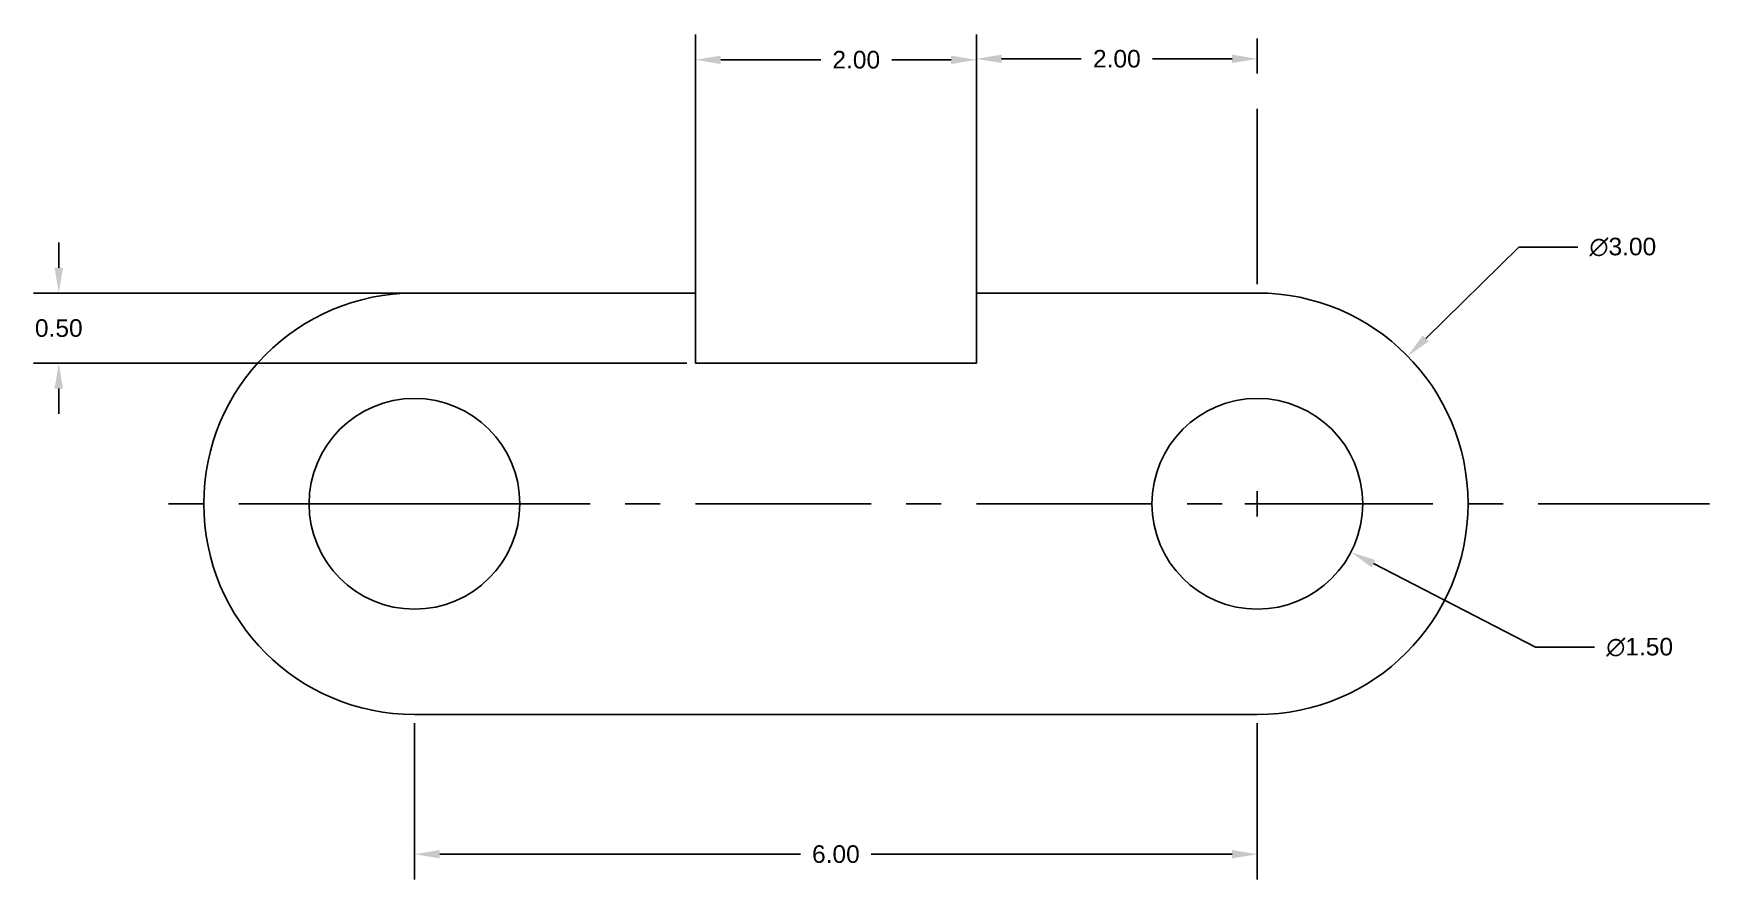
# Model space of a CAD drawing. Header units: inches. Extents: x 2.3 to 14.2, y 3.3 to 9.3.
import ezdxf

# ---------------------------------------------------------------- set-up
doc = ezdxf.new("R2010")
doc.units = ezdxf.units.IN
doc.header["$MEASUREMENT"] = 0
doc.linetypes.add('CENTER', pattern=[2, 1.25, -0.25, 0.25, -0.25])
doc.layers.add('dimensions', color=7, linetype='CENTER')
doc.styles.get("Standard").update_dxf_attribs({"font": 'arial.ttf'})
doc.dimstyles.get("Standard").update_dxf_attribs({"dimtxt": 0.125, "dimasz": 0.18, "dimexe": 0.18, "dimexo": 0.0625, "dimgap": 0.09, "dimtad": 0, "dimtih": 1, "dimtoh": 1, "dimzin": 0, "dimdsep": 46, "dimtxsty": 'Standard', "dimcen": 0.09, "dimadec": 0, "dimazin": 0, "dimtfac": 1, "dimtofl": 0, "dimtmove": 0, "dimatfit": 3, "dimfxl": 1, "dimtolj": 1, "dimtzin": 0, "dimarcsym": 0})

# ---------------------------------------------------------------- blocks, each defined once
blk = doc.blocks.new('*D2')
at = {"color": 0, "lineweight": -2, "transparency": 16777216}
for p, q in [((11, 5.91), (11, 6.09)), ((10.91, 6), (11.09, 6)), ((12.98, 4.979), (11.827, 5.574)), ((13.401, 4.979), (12.98, 4.979))]:
    blk.add_line(p, q, dxfattribs=at)
at = {"color": 0, "transparency": 16777216}
blk.add_solid([(11.84, 5.6), (11.813, 5.547), (11.667, 5.656)], dxfattribs=at)
at = {"layer": 'Defpoints', "color": 0, "transparency": 16777216}
for p in [(10.333, 6.344), (11.667, 5.656)]:
    blk.add_point(p, dxfattribs=at)
at = {"color": 0, "transparency": 16777216, "insert": (13.722, 4.979), "char_height": 0.125, "attachment_point": 5}
blk.add_mtext('\\A1;∅1.50', dxfattribs=at)
blk = doc.blocks.new('*D3')
at = {"color": 0, "lineweight": -2, "transparency": 16777216}
for p, q in [((12.861, 7.827), (12.199, 7.177)), ((13.282, 7.827), (12.861, 7.827)), ((11, 5.91), (11, 6.09)), ((10.91, 6), (11.09, 6))]:
    blk.add_line(p, q, dxfattribs=at)
at = {"color": 0, "transparency": 16777216}
blk.add_solid([(12.178, 7.198), (12.22, 7.156), (12.07, 7.051)], dxfattribs=at)
at = {"layer": 'Defpoints', "color": 0, "transparency": 16777216}
for p in [(12.07, 7.051), (9.93, 4.949)]:
    blk.add_point(p, dxfattribs=at)
at = {"color": 0, "transparency": 16777216, "insert": (13.602, 7.827), "char_height": 0.125, "attachment_point": 5}
blk.add_mtext('\\A1;∅3.00', dxfattribs=at)
blk = doc.blocks.new('*D4')
at = {"color": 0, "lineweight": -2, "transparency": 16777216}
for p, q in [((2.468, 7.68), (2.468, 7.86)), ((6.938, 7.5), (2.288, 7.5)), ((6.938, 7), (2.288, 7)), ((2.468, 6.82), (2.468, 6.64))]:
    blk.add_line(p, q, dxfattribs=at)
at = {"color": 0, "transparency": 16777216}
for points in [[(2.438, 7.68), (2.498, 7.68), (2.468, 7.5)], [(2.438, 6.82), (2.498, 6.82), (2.468, 7)]]:
    blk.add_solid(points, dxfattribs=at)
at = {"layer": 'Defpoints', "color": 0, "transparency": 16777216}
for p in [(7, 7.5), (2.468, 7), (7, 7)]:
    blk.add_point(p, dxfattribs=at)
at = {"color": 0, "transparency": 16777216, "insert": (2.468, 7.25), "char_height": 0.125, "attachment_point": 5}
blk.add_mtext('\\A1;0.50', dxfattribs=at)
blk = doc.blocks.new('*D5')
at = {"color": 0, "lineweight": -2, "transparency": 16777216}
for p, q in [((7, 7.062), (7, 9.34)), ((9, 7.062), (9, 9.34)), ((7.18, 9.16), (7.892, 9.16)), ((8.82, 9.16), (8.398, 9.16))]:
    blk.add_line(p, q, dxfattribs=at)
at = {"color": 0, "transparency": 16777216}
for points in [[(7.18, 9.19), (7.18, 9.13), (7, 9.16)], [(8.82, 9.19), (8.82, 9.13), (9, 9.16)]]:
    blk.add_solid(points, dxfattribs=at)
at = {"layer": 'Defpoints', "color": 0, "transparency": 16777216}
for p in [(7, 9.16), (7, 7), (9, 7)]:
    blk.add_point(p, dxfattribs=at)
at = {"color": 0, "transparency": 16777216, "insert": (8.145, 9.16), "char_height": 0.125, "attachment_point": 5}
blk.add_mtext('\\A1;2.00', dxfattribs=at)
blk = doc.blocks.new('*D6')
at = {"color": 0, "lineweight": -2, "transparency": 16777216}
for p, q in [((5, 4.438), (5, 3.326)), ((11, 4.438), (11, 3.326)), ((5.18, 3.506), (7.748, 3.506)), ((10.82, 3.506), (8.252, 3.506))]:
    blk.add_line(p, q, dxfattribs=at)
at = {"color": 0, "transparency": 16777216}
for points in [[(5.18, 3.536), (5.18, 3.476), (5, 3.506)], [(10.82, 3.536), (10.82, 3.476), (11, 3.506)]]:
    blk.add_solid(points, dxfattribs=at)
at = {"layer": 'Defpoints', "color": 0, "transparency": 16777216}
for p in [(5, 4.5), (11, 4.5), (11, 3.506)]:
    blk.add_point(p, dxfattribs=at)
at = {"color": 0, "transparency": 16777216, "insert": (8, 3.506), "char_height": 0.125, "attachment_point": 5}
blk.add_mtext('\\A1;6.00', dxfattribs=at)
blk = doc.blocks.new('*D7')
at = {"layer": 'Defpoints', "color": 0, "transparency": 16777216}
for p in [(11, 9.167), (9, 7.5), (11, 7.5)]:
    blk.add_point(p, dxfattribs=at)
at = {"layer": 'dimensions', "color": 0, "lineweight": -2, "transparency": 16777216}
for p, q in [((9, 7.562), (9, 9.347)), ((11, 7.562), (11, 9.347)), ((9.18, 9.167), (9.747, 9.167)), ((10.82, 9.167), (10.253, 9.167))]:
    blk.add_line(p, q, dxfattribs=at)
at = {"layer": 'dimensions', "color": 0, "transparency": 16777216}
for points in [[(9.18, 9.197), (9.18, 9.137), (9, 9.167)], [(10.82, 9.197), (10.82, 9.137), (11, 9.167)]]:
    blk.add_solid(points, dxfattribs=at)
at = {"layer": 'dimensions', "color": 0, "transparency": 16777216, "insert": (10, 9.167), "char_height": 0.125, "attachment_point": 5}
blk.add_mtext('\\A1;2.00', dxfattribs=at)

msp = doc.modelspace()

# ---------------------------------------------------------------- linework, layer by layer
for p, q in [((5, 7.5), (7, 7.5)), ((7, 7.5), (7, 7)), ((9, 7.5), (9, 7)), ((9, 7.5), (11, 7.5)), ((9, 7), (7, 7)), ((5, 4.5), (11, 4.5))]:
    msp.add_line(p, q)
for centre in [(5, 6), (11, 6)]:
    msp.add_circle(centre, 0.75)
for centre, start, end in [((5, 6), 90, 270), ((11, 6), 270, 90)]:
    msp.add_arc(centre, 1.5, start, end)
at = {"layer": 'dimensions'}
for q in [(3.183, 6), (14.219, 6)]:
    msp.add_line((5, 6), q, dxfattribs=at)

# ---------------------------------------------------------------- dimensions: what is measured, and where the dimension line sits
dim = msp.add_linear_dim(base=(7, 9.16), p1=(9, 7), p2=(7, 7), dimstyle='Standard')
dim.commit()
dim.dimension.update_dxf_attribs({"geometry": '*D5', "text_midpoint": (8.145, 9.16), "dimtype": 160})
for p1, p2, picture, middle in [((9.93, 4.949), (12.07, 7.051), '*D3', (13.602, 7.827)), ((10.333, 6.344), (11.667, 5.656), '*D2', (13.722, 4.979))]:
    dim = msp.add_diameter_dim_2p(p1=p1, p2=p2, dimstyle='Standard')
    dim.commit()
    dim.dimension.update_dxf_attribs({"geometry": picture, "text_midpoint": middle, "dimtype": 163})
dim = msp.add_linear_dim(base=(2.468, 7), p1=(7, 7.5), p2=(7, 7), angle=90, dimstyle='Standard')
dim.commit()
dim.dimension.update_dxf_attribs({"geometry": '*D4', "text_midpoint": (2.468, 7.25), "dimtype": 160})
dim = msp.add_linear_dim(base=(11, 3.506), p1=(5, 4.5), p2=(11, 4.5), dimstyle='Standard')
dim.commit()
dim.dimension.update_dxf_attribs({"geometry": '*D6', "text_midpoint": (8, 3.506)})
dim = msp.add_linear_dim(base=(11, 9.167), p1=(9, 7.5), p2=(11, 7.5), dimstyle='Standard', dxfattribs=at)
dim.commit()
dim.dimension.update_dxf_attribs({"geometry": '*D7', "text_midpoint": (10, 9.167)})

doc.saveas('drawing.dxf')
